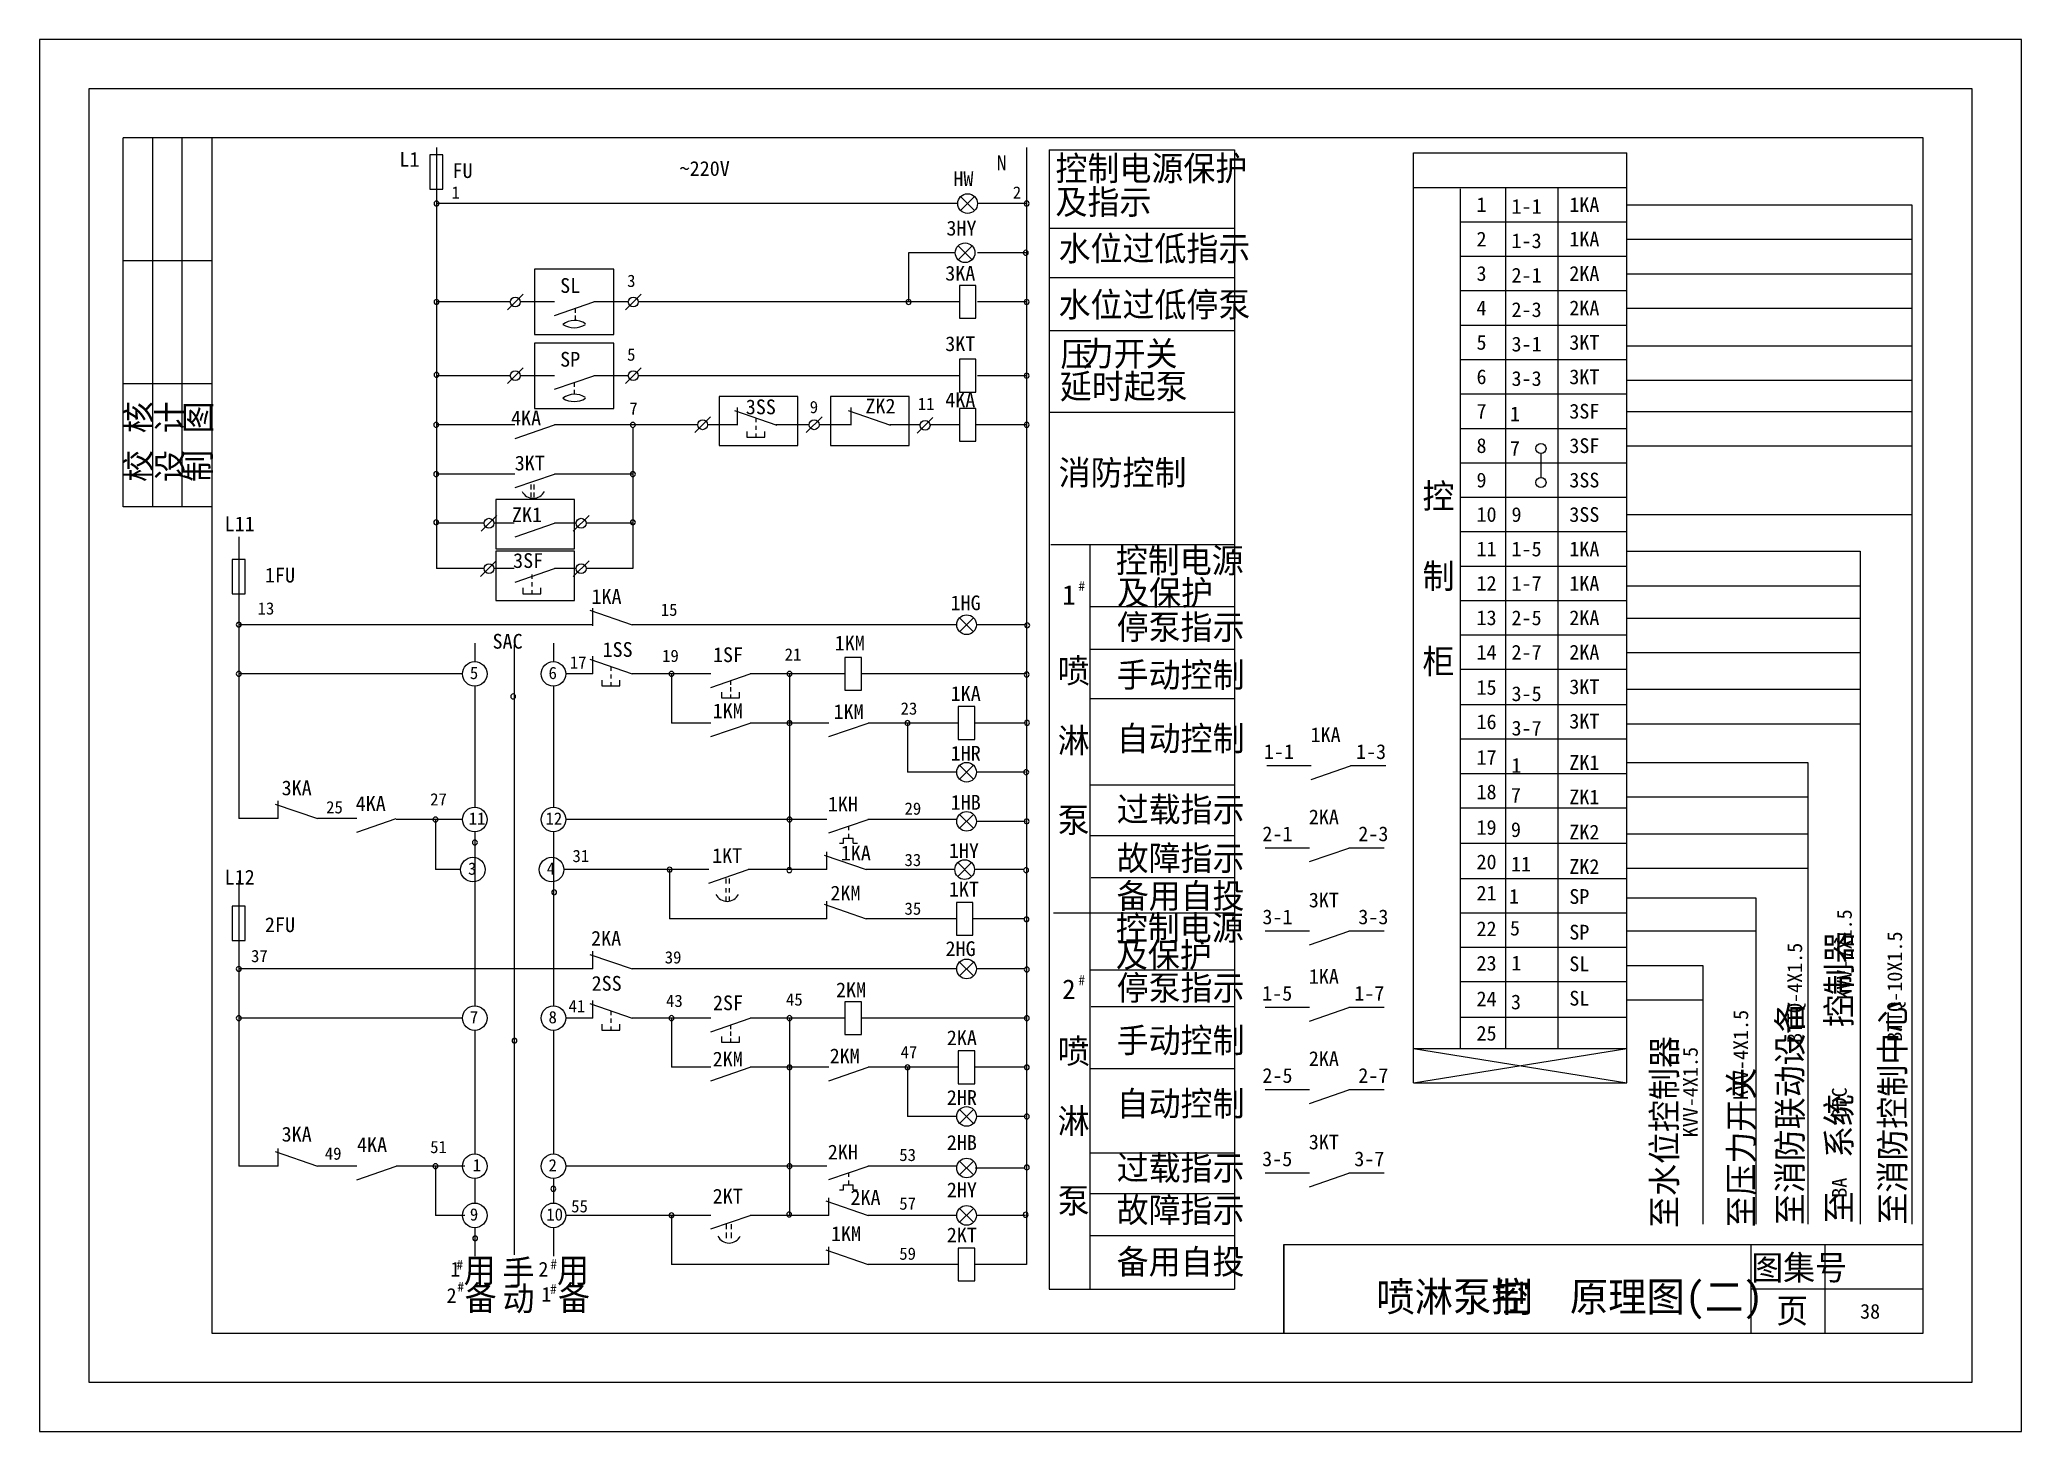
# Model space of a CAD drawing. Header units: metres. Extents: x 285 to 688, y 237 to 520.
import ezdxf

# ---------------------------------------------------------------- set-up
doc = ezdxf.new("R2010")
doc.units = ezdxf.units.M
for name, color, linetype in [('LGT1', 7, 'Continuous'), ('X2', 130, 'Continuous'), ('X4', 60, 'Continuous'), ('XX', 7, 'Continuous')]:
    doc.layers.add(name, color=color, linetype=linetype)

msp = doc.modelspace()

# ---------------------------------------------------------------- linework, layer by layer
for p, q in [((302.35, 424.89), (302.35, 499.89)), ((320.35, 499.89), (302.35, 499.89)), ((308.35, 424.89), (308.35, 499.89)), ((314.35, 424.89), (314.35, 499.89)), ((320.35, 474.89), (302.35, 474.89)), ((383.65, 468.15), (380.47, 464.96)), ((407.65, 468.15), (404.47, 464.96)), ((383.65, 453.15), (380.47, 449.96)), ((407.65, 453.15), (404.47, 449.96)), ((320.35, 449.89), (302.35, 449.89)), ((421.76, 443.16), (418.58, 439.97)), ((444.45, 443.16), (441.26, 439.97)), ((450.36, 441.55), (444.62, 441.55)), ((450.36, 441.55), (444.62, 441.55)), ((464.42, 441.55), (458.25, 441.55)), ((467.01, 443.05), (463.83, 439.86)), ((466.64, 441.55), (466.41, 441.55)), ((466.64, 441.55), (466.41, 441.55)), ((385.24, 427.78), (385.24, 426.83)), ((385.83, 427.78), (385.83, 426.83)), ((320.35, 424.89), (302.35, 424.89)), ((378.31, 423.15), (375.13, 419.96)), ((397.07, 423.15), (393.88, 419.96)), ((381.82, 415.24), (381.82, 415.24)), ((378.21, 413.93), (375.02, 410.74)), ((385.47, 411.14), (385.47, 410.28)), ((397.07, 413.93), (393.88, 410.74)), ((385.47, 409.55), (385.47, 408.7)), ((385.47, 407.95), (385.47, 407.23)), ((538.35, 274.89), (668.35, 274.89)), ((538.35, 274.89), (538.35, 256.89)), ((633.35, 274.89), (633.35, 256.89)), ((648.35, 274.89), (648.35, 256.89)), ((633.35, 265.89), (668.35, 265.89))]:
    msp.add_line(p, q)
for points in [[(285.35, 519.89), (285.35, 236.89), (688.35, 236.89), (688.35, 519.89)], [(295.35, 509.89), (295.35, 246.89), (678.35, 246.89), (678.35, 509.89)], [(320.35, 499.89), (320.35, 256.89), (668.35, 256.89), (668.35, 499.89)], [(386, 473.2), (386, 459.91), (402.12, 459.91), (402.12, 473.2)], [(386, 458.2), (386, 444.91), (402.12, 444.91), (402.12, 458.2)], [(423.53, 437.33), (439.53, 437.33), (439.53, 447.33), (423.53, 447.33)], [(446.16, 437.33), (462.16, 437.33), (462.16, 447.33), (446.16, 447.33)], [(378.11, 416.36), (394.11, 416.36), (394.11, 426.36), (378.11, 426.36)], [(378.1, 405.84), (394.1, 405.84), (394.1, 415.84), (378.1, 415.84)]]:
    msp.add_lwpolyline(points, close=True)
for points in [[(381.14, 386.33, 1), (382.14, 386.33, 1)], [(373.37, 356.65, 1), (374.37, 356.65, 1)], [(389.49, 346.5, 1), (390.49, 346.5, 1)], [(381.41, 316.33, 1), (382.41, 316.33, 1)], [(389.32, 286.19, 1), (390.32, 286.19, 1)], [(373.42, 276.15, 1), (374.42, 276.15, 1)]]:
    msp.add_lwpolyline(points, format="xyb", close=True)
for centre, radius in [((382.06, 466.55), 1), ((406.06, 466.55), 1), ((382.06, 451.55), 1), ((406.06, 451.55), 1), ((420.17, 441.57), 1), ((442.86, 441.57), 1), ((465.42, 441.45), 1), ((376.72, 421.55), 1), ((395.47, 421.55), 1), ((376.72, 412.33), 1), ((395.47, 412.33), 1), ((373.84, 390.92), 2.5), ((389.84, 390.92), 2.5), ((373.84, 361.31), 2.5), ((389.84, 361.31), 2.5), ((373.46, 351.12), 2.5), ((389.46, 351.12), 2.5), ((373.84, 320.92), 2.5), ((389.84, 320.92), 2.5), ((373.84, 290.81), 2.5), ((389.84, 290.81), 2.5), ((373.84, 280.81), 2.5), ((389.84, 280.81), 2.5)]:
    msp.add_circle(centre, radius)
at = {"layer": 'LGT1'}
msp.add_lwpolyline([(538.35, 256.89), (538.35, 274.89), (668.35, 274.89)], dxfattribs=at)
at = {"layer": 'X2'}
for p, q in [((366.06, 497.93), (366.06, 412.33)), ((486.06, 497.93), (486.06, 270.81)), ((475.47, 485.14), (472.64, 487.97)), ((472.64, 485.14), (475.47, 487.97)), ((472.06, 486.55), (366.06, 486.55)), ((486.06, 486.55), (476.06, 486.55)), ((471.56, 476.55), (462.06, 476.55)), ((462.06, 476.55), (462.06, 466.55)), ((474.97, 475.14), (472.14, 477.97)), ((472.14, 475.14), (474.97, 477.97)), ((486.06, 476.55), (476.06, 476.55)), ((381.06, 466.55), (366.06, 466.55)), ((390.06, 466.55), (383.06, 466.55)), ((390.06, 463.79), (398.06, 466.55)), ((394.23, 465.23), (394.23, 464.34)), ((394.23, 463.79), (394.23, 462.89)), ((405.06, 466.55), (398.06, 466.55)), ((472.39, 466.55), (407.06, 466.55)), ((486.06, 466.55), (476.06, 466.55)), ((381.06, 451.55), (366.06, 451.55)), ((390.06, 451.55), (383.06, 451.55)), ((390.06, 448.79), (398.06, 451.55)), ((405.06, 451.55), (398.06, 451.55)), ((472.39, 451.55), (407.06, 451.55)), ((486.06, 451.55), (476.06, 451.55)), ((486.06, 451.55), (476.06, 451.55)), ((394.06, 450.17), (394.06, 449.28)), ((394.06, 448.67), (394.06, 447.78)), ((426.69, 444.45), (435.28, 441.48)), ((427.28, 441.48), (427.28, 445.08)), ((449.77, 444.48), (458.36, 441.52)), ((450.36, 441.52), (450.36, 445.12)), ((373.99, 441.55), (365.99, 441.55)), ((381.98, 441.55), (365.99, 441.55)), ((382.03, 438.79), (390.03, 441.55)), ((419.17, 441.55), (390.03, 441.55)), ((405.99, 441.05), (405.99, 412.33)), ((427.28, 441.55), (421.17, 441.55)), ((430.98, 442.97), (430.98, 442.11)), ((430.98, 441.38), (430.98, 440.52)), ((430.98, 439.78), (430.98, 439.06)), ((441.86, 441.55), (435.08, 441.55)), ((450.36, 441.55), (443.86, 441.55)), ((450.36, 441.55), (445.4, 441.55)), ((464.42, 441.55), (458.25, 441.55)), ((464.42, 441.55), (458.25, 441.55)), ((464.42, 441.55), (458.25, 441.55)), ((472.39, 441.55), (466.41, 441.55)), ((472.39, 441.55), (466.41, 441.55)), ((486.06, 441.55), (475.73, 441.55)), ((486.06, 441.55), (476.06, 441.55)), ((381.98, 431.55), (365.99, 431.55)), ((382.03, 428.79), (390.03, 431.55)), ((405.99, 431.55), (390.03, 431.55)), ((405.99, 431.55), (390.03, 431.55)), ((405.99, 431.55), (397.99, 431.55)), ((385.24, 429.45), (385.24, 428.44)), ((385.83, 429.45), (385.83, 428.44)), ((381.82, 424.46), (381.82, 424.46)), ((375.72, 421.55), (366.1, 421.55)), ((381.82, 421.55), (377.72, 421.55)), ((382.05, 418.79), (390.05, 421.55)), ((394.47, 421.55), (390.05, 421.55)), ((405.99, 421.55), (396.47, 421.55)), ((325.84, 418.78), (325.84, 361.5)), ((375.72, 412.33), (366.06, 412.33)), ((381.82, 412.33), (377.72, 412.33)), ((382.05, 409.57), (390.05, 412.33)), ((394.47, 412.33), (390.05, 412.33)), ((405.99, 412.33), (396.47, 412.33)), ((397.24, 403.88), (405.84, 400.92)), ((397.84, 400.7), (397.84, 404.3)), ((397.84, 400.92), (325.84, 400.92)), ((471.84, 400.92), (405.84, 400.92)), ((455.84, 400.92), (451.84, 400.92)), ((472.43, 399.5), (475.25, 402.33)), ((475.25, 399.5), (472.43, 402.33)), ((485.84, 400.92), (475.84, 400.92)), ((371.34, 390.92), (325.84, 390.92)), ((397.84, 390.92), (392.34, 390.92)), ((397.24, 393.88), (405.84, 390.92)), ((397.84, 390.92), (397.84, 394.52)), ((401.54, 392.4), (401.54, 391.55)), ((421.84, 390.92), (405.84, 390.92)), ((413.84, 390.92), (413.84, 380.92)), ((421.84, 388.16), (429.84, 390.92)), ((449.11, 390.92), (429.84, 390.92)), ((437.84, 390.92), (437.84, 351.12)), ((486.06, 390.92), (452.46, 390.92)), ((485.84, 390.92), (475.51, 390.92)), ((401.54, 390.81), (401.54, 389.96)), ((401.54, 389.22), (401.54, 388.49)), ((425.84, 389.54), (425.84, 388.68)), ((425.84, 388.19), (425.84, 387.34)), ((425.84, 386.75), (425.84, 386.03)), ((421.84, 380.92), (413.84, 380.92)), ((421.84, 378.16), (429.84, 380.92)), ((445.84, 380.92), (429.84, 380.92)), ((445.84, 378.16), (453.84, 380.92)), ((472.17, 380.92), (453.84, 380.92)), ((461.84, 380.92), (461.84, 370.92)), ((472.17, 380.92), (467.51, 380.92)), ((485.84, 380.92), (475.51, 380.92)), ((437.84, 370.92), (437.84, 360.92)), ((471.84, 370.92), (461.84, 370.92)), ((471.84, 370.92), (467.84, 370.92)), ((475.25, 369.5), (472.43, 372.33)), ((472.43, 369.5), (475.25, 372.33)), ((485.84, 370.92), (475.84, 370.92)), ((333.24, 364.46), (341.84, 361.5)), ((333.84, 361.5), (333.84, 365.1)), ((333.84, 361.5), (325.84, 361.5)), ((349.84, 361.5), (341.84, 361.5)), ((349.84, 358.74), (357.84, 361.5)), ((371.34, 361.31), (357.84, 361.31)), ((365.84, 361.31), (365.84, 351.12)), ((445.46, 361.31), (392.34, 361.31)), ((445.84, 358.57), (453.84, 361.33)), ((449.81, 359.97), (449.81, 359.11)), ((471.88, 361.31), (453.79, 361.31)), ((472.43, 359.52), (475.25, 362.35)), ((475.25, 359.52), (472.43, 362.35)), ((485.84, 360.93), (475.84, 360.93)), ((445.46, 351.12), (445.46, 354.72)), ((448, 356.51), (448.83, 356.51)), ((448.83, 357.49), (450.79, 357.49)), ((448.83, 356.51), (448.83, 357.49)), ((449.81, 358.37), (449.81, 357.52)), ((450.8, 356.51), (450.79, 357.49)), ((450.8, 356.51), (451.64, 356.51)), ((370.96, 351.12), (365.84, 351.12)), ((421.46, 351.12), (391.96, 351.12)), ((413.46, 351.12), (413.46, 341.12)), ((421.46, 348.36), (429.46, 351.12)), ((445.46, 351.12), (429.46, 351.12)), ((444.87, 354.09), (453.46, 351.12)), ((471.46, 351.12), (453.46, 351.12)), ((471.46, 351.12), (467.46, 351.12)), ((474.88, 349.71), (472.05, 352.54)), ((472.05, 349.71), (474.88, 352.54)), ((485.46, 351.12), (475.46, 351.12)), ((325.84, 348.93), (325.84, 290.81)), ((424.89, 349.31), (424.89, 348.3)), ((424.89, 347.33), (424.89, 346.48)), ((425.58, 349.31), (425.58, 348.3)), ((425.58, 347.33), (425.58, 346.48)), ((424.89, 345.62), (424.89, 344.67)), ((425.58, 345.62), (425.58, 344.67)), ((444.87, 344.09), (453.46, 341.12)), ((445.46, 341.12), (445.46, 344.72)), ((445.46, 341.12), (413.46, 341.12)), ((471.79, 341.12), (453.46, 341.12)), ((471.79, 341.12), (467.13, 341.12)), ((485.46, 341.12), (475.13, 341.12)), ((397.84, 330.92), (397.84, 334.52)), ((397.84, 330.92), (325.84, 330.92)), ((397.24, 333.88), (405.84, 330.92)), ((471.84, 330.92), (405.84, 330.92)), ((455.84, 330.92), (451.84, 330.92)), ((472.43, 329.5), (475.25, 332.33)), ((475.25, 329.5), (472.43, 332.33)), ((485.84, 330.92), (475.84, 330.92)), ((397.24, 323.88), (405.84, 320.92)), ((397.84, 320.92), (397.84, 324.52)), ((371.34, 320.92), (325.84, 320.92)), ((397.84, 320.92), (392.34, 320.92)), ((401.54, 322.4), (401.54, 321.55)), ((401.54, 320.81), (401.54, 319.96)), ((401.54, 319.22), (401.54, 318.49)), ((421.84, 320.92), (405.84, 320.92)), ((413.84, 320.92), (413.84, 310.92)), ((421.84, 318.16), (429.84, 320.92)), ((425.84, 319.54), (425.84, 318.68)), ((449.11, 320.92), (429.84, 320.92)), ((437.84, 320.92), (437.84, 290.92)), ((486.06, 320.92), (452.46, 320.92)), ((485.84, 320.92), (475.51, 320.92)), ((425.84, 318.19), (425.84, 317.34)), ((425.84, 316.75), (425.84, 316.03)), ((421.84, 310.92), (413.84, 310.92)), ((421.84, 308.16), (429.84, 310.92)), ((445.84, 310.92), (429.84, 310.92)), ((445.84, 308.16), (453.84, 310.92)), ((472.17, 310.92), (453.84, 310.92)), ((461.84, 310.92), (461.84, 300.92)), ((472.17, 310.92), (467.51, 310.92)), ((485.84, 310.92), (475.51, 310.92)), ((475.25, 299.5), (472.43, 302.33)), ((472.43, 299.5), (475.25, 302.33)), ((471.84, 300.92), (461.84, 300.92)), ((471.84, 300.92), (467.84, 300.92)), ((485.84, 300.92), (475.84, 300.92)), ((333.84, 290.81), (333.84, 294.41)), ((333.84, 290.81), (325.84, 290.81)), ((333.84, 290.81), (325.84, 290.81)), ((333.24, 293.78), (341.84, 290.81)), ((349.84, 290.81), (341.84, 290.81)), ((349.84, 290.81), (341.84, 290.81)), ((349.84, 288.05), (357.84, 290.81)), ((371.84, 290.81), (357.84, 290.81)), ((371.34, 290.81), (357.84, 290.81)), ((365.84, 290.81), (365.84, 280.81)), ((365.84, 290.81), (365.84, 280.81)), ((445.46, 290.82), (392.34, 290.82)), ((437.84, 290.81), (392.34, 290.81)), ((437.84, 290.81), (437.84, 280.81)), ((445.84, 288.08), (453.84, 290.84)), ((471.88, 290.82), (453.79, 290.82)), ((472.43, 289.03), (475.25, 291.86)), ((475.25, 289.03), (472.43, 291.86)), ((485.59, 290.44), (475.59, 290.44)), ((448.83, 286.02), (448.83, 287)), ((448.83, 287), (450.79, 287)), ((449.81, 289.48), (449.81, 288.62)), ((449.81, 287.88), (449.81, 287.03)), ((450.8, 286.02), (450.79, 287)), ((445.24, 283.78), (453.84, 280.81)), ((445.84, 280.81), (445.84, 284.41)), ((448, 286.02), (448.83, 286.02)), ((450.8, 286.02), (451.64, 286.02)), ((475.25, 279.4), (472.43, 282.22)), ((472.43, 279.4), (475.25, 282.22)), ((371.84, 280.81), (365.84, 280.81)), ((371.34, 280.81), (365.84, 280.81)), ((421.84, 280.81), (392.34, 280.81)), ((413.84, 280.81), (413.84, 270.81)), ((421.84, 278.05), (429.84, 280.81)), ((424.99, 279), (424.99, 277.99)), ((425.95, 279), (425.95, 277.99)), ((445.84, 280.81), (429.84, 280.81)), ((471.84, 280.81), (453.84, 280.81)), ((471.84, 280.81), (467.84, 280.81)), ((485.84, 280.81), (475.84, 280.81)), ((424.99, 277.31), (424.99, 276.36)), ((424.99, 277.02), (424.99, 276.17)), ((425.95, 277.31), (425.95, 276.36)), ((425.95, 277.02), (425.95, 276.17)), ((445.84, 270.81), (445.84, 274.41)), ((445.84, 270.81), (413.84, 270.81)), ((445.24, 273.78), (453.84, 270.81)), ((472.17, 270.81), (453.84, 270.81)), ((472.17, 270.81), (467.51, 270.81)), ((486.06, 270.81), (475.51, 270.81))]:
    msp.add_line(p, q, dxfattribs=at)
for points in [[(367.36, 489.47), (367.36, 496.48), (364.69, 496.48), (364.69, 489.47)], [(472.39, 469.89), (472.39, 463.22), (475.73, 463.22), (475.73, 469.89)], [(472.39, 454.89), (472.39, 448.22), (475.73, 448.22), (475.73, 454.89)], [(472.39, 444.89), (472.39, 438.22), (475.73, 438.22), (475.73, 444.89)], [(324.5, 414.21), (324.5, 407.2), (327.18, 407.2), (327.18, 414.21)], [(449.11, 394.26), (449.11, 387.58), (452.46, 387.58), (452.46, 394.26)], [(472.17, 384.26), (472.17, 377.58), (475.51, 377.58), (475.51, 384.26)], [(324.5, 343.7), (324.5, 336.69), (327.18, 336.69), (327.18, 343.7)], [(471.79, 344.46), (471.79, 337.78), (475.13, 337.78), (475.13, 344.46)], [(449.11, 324.26), (449.11, 317.58), (452.46, 317.58), (452.46, 324.26)], [(472.17, 314.26), (472.17, 307.58), (475.51, 307.58), (475.51, 314.26)], [(472.17, 274.15), (472.17, 267.47), (475.51, 267.47), (475.51, 274.15)]]:
    msp.add_lwpolyline(points, close=True, dxfattribs=at)
for points in [[(365.56, 486.55, 1), (366.56, 486.55, 1)], [(485.56, 486.55, 1), (486.56, 486.55, 1)], [(485.39, 476.55, 1), (486.39, 476.55, 1)], [(365.56, 466.55, 1), (366.56, 466.55, 1)], [(461.56, 466.55, 1), (462.56, 466.55, 1)], [(485.56, 466.55, 1), (486.56, 466.55, 1)], [(365.56, 451.72, 1), (366.56, 451.72, 1)], [(485.56, 451.55, 1), (486.56, 451.55, 1)], [(365.49, 441.55, 1), (366.49, 441.55, 1)], [(405.49, 441.55, 1), (406.49, 441.55, 1)], [(485.56, 441.55, 1), (486.56, 441.55, 1)], [(365.49, 431.55, 1), (366.49, 431.55, 1)], [(405.49, 431.55, 1), (406.49, 431.55, 1)], [(365.49, 421.74, 1), (366.49, 421.74, 1)], [(405.49, 421.74, 1), (406.49, 421.74, 1)], [(325.34, 400.92, 1), (326.34, 400.92, 1)], [(485.69, 400.8, 1), (486.69, 400.8, 1)], [(325.34, 390.92, 1), (326.34, 390.92, 1)], [(413.34, 390.92, 1), (414.34, 390.92, 1)], [(437.34, 390.92, 1), (438.34, 390.92, 1)], [(485.57, 390.8, 1), (486.57, 390.8, 1)], [(437.34, 380.92, 1), (438.34, 380.92, 1)], [(461.34, 380.92, 1), (462.34, 380.92, 1)], [(485.64, 380.95, 1), (486.64, 380.95, 1)], [(485.48, 370.92, 1), (486.48, 370.92, 1)], [(365.34, 361.31, 1), (366.34, 361.31, 1)], [(437.34, 361.31, 1), (438.34, 361.31, 1)], [(485.57, 360.93, 1), (486.57, 360.93, 1)], [(412.96, 351.12, 1), (413.96, 351.12, 1)], [(437.31, 351.01, 1), (438.31, 351.01, 1)], [(485.46, 351.01, 1), (486.46, 351.01, 1)], [(485.53, 341.01, 1), (486.53, 341.01, 1)], [(325.34, 330.92, 1), (326.34, 330.92, 1)], [(485.59, 330.79, 1), (486.59, 330.79, 1)], [(325.34, 320.92, 1), (326.34, 320.92, 1)], [(413.34, 320.92, 1), (414.34, 320.92, 1)], [(437.34, 320.92, 1), (438.34, 320.92, 1)], [(485.61, 320.92, 1), (486.61, 320.92, 1)], [(437.34, 310.92, 1), (438.34, 310.92, 1)], [(461.34, 310.92, 1), (462.34, 310.92, 1)], [(485.61, 310.92, 1), (486.61, 310.92, 1)], [(485.61, 300.92, 1), (486.61, 300.92, 1)], [(365.34, 290.81, 1), (366.34, 290.81, 1)], [(437.34, 290.81, 1), (438.34, 290.81, 1)], [(485.61, 290.57, 1), (486.61, 290.57, 1)], [(413.34, 280.81, 1), (414.34, 280.81, 1)], [(437.28, 280.99, 1), (438.28, 280.99, 1)], [(485.37, 280.94, 1), (486.37, 280.94, 1)]]:
    msp.add_lwpolyline(points, format="xyb", close=True, dxfattribs=at)
for points in [[(429.16, 440.24), (429.16, 439.06), (432.81, 439.06), (432.8, 440.24)], [(383.64, 408.41), (383.64, 407.23), (387.3, 407.23), (387.29, 408.41)], [(399.71, 389.67), (399.71, 388.49), (403.37, 388.49), (403.36, 389.67)], [(424.01, 387.2), (424.01, 386.03), (427.67, 386.03), (427.66, 387.2)], [(399.71, 319.67), (399.71, 318.49), (403.37, 318.49), (403.36, 319.67)], [(424.01, 317.2), (424.01, 316.03), (427.67, 316.03), (427.66, 317.2)]]:
    msp.add_lwpolyline(points, dxfattribs=at)
for centre in [(474.06, 486.55), (473.56, 476.55), (473.84, 400.92), (473.84, 370.92), (473.84, 360.93), (473.46, 351.12), (473.84, 330.92), (473.84, 300.92), (473.84, 290.44), (473.84, 280.81)]:
    msp.add_circle(centre, 2, dxfattribs=at)
for centre, radius, start, end in [((394.16, 458.89), 3.89, 56.02, 127.9), ((394.06, 465.56), 4.26, 237.61, 302.39), ((394.16, 443.89), 3.89, 56.02, 127.9), ((394.06, 450.56), 4.26, 237.61, 302.39), ((385.73, 429.19), 2.56, 206.81, 333.19), ((425.16, 347.22), 2.56, 206.81, 333.19), ((425.54, 277.74), 2.56, 206.81, 333.19)]:
    msp.add_arc(centre, radius, start, end, dxfattribs=at)
at = {"layer": 'X4'}
for p, q in [((490.66, 497.48), (490.66, 265.81)), ((490.66, 497.48), (528.31, 497.48)), ((528.31, 497.48), (528.31, 265.81)), ((564.72, 307.76), (564.72, 496.85)), ((564.72, 496.85), (608.1, 496.85)), ((608.1, 307.76), (608.1, 496.85)), ((564.72, 489.85), (608.1, 489.85)), ((574.29, 314.74), (574.29, 489.55)), ((583.48, 314.74), (583.48, 489.85)), ((594.14, 314.74), (594.14, 489.85)), ((608.1, 486.29), (666.05, 486.29)), ((666.05, 486.29), (666.05, 278.99)), ((490.66, 481.55), (528.31, 481.55)), ((574.29, 482.85), (608.1, 482.85)), ((574.29, 475.85), (608.1, 475.85)), ((608.1, 479.29), (666.05, 479.29)), ((490.66, 471.55), (528.31, 471.55)), ((608.1, 472.29), (666.05, 472.29)), ((574.29, 468.85), (608.1, 468.85)), ((608.1, 465.29), (666.05, 465.29)), ((490.66, 460.72), (528.31, 460.72)), ((574.29, 461.85), (608.1, 461.85)), ((608.1, 457.65), (666.05, 457.65)), ((574.29, 454.85), (608.1, 454.85)), ((574.29, 447.85), (608.1, 447.85)), ((608.1, 450.65), (666.05, 450.65)), ((490.66, 444.15), (528.31, 444.15)), ((608.1, 444.3), (666.05, 444.3)), ((574.29, 440.85), (608.1, 440.85)), ((590.66, 435.71), (590.66, 430.86)), ((608.1, 437.3), (666.05, 437.3)), ((574.29, 433.85), (608.1, 433.85)), ((574.29, 426.85), (608.1, 426.85)), ((608.15, 423.34), (666.05, 423.34)), ((574.29, 419.85), (608.1, 419.85)), ((490.97, 417.24), (528.31, 417.24)), ((498.94, 417.24), (498.94, 265.81)), ((608.1, 415.84), (655.59, 415.84)), ((655.59, 415.84), (655.59, 278.99)), ((574.29, 412.85), (608.1, 412.85)), ((608.1, 408.84), (655.59, 408.84)), ((498.94, 404.6), (528.31, 404.6)), ((574.29, 405.85), (608.1, 405.85)), ((608.1, 402.28), (655.59, 402.28)), ((498.94, 395.92), (528.31, 395.92)), ((574.29, 398.85), (608.1, 398.85)), ((608.1, 395.28), (655.59, 395.28)), ((574.29, 391.85), (608.1, 391.85)), ((608.1, 387.79), (655.59, 387.79)), ((498.94, 385.92), (528.31, 385.92)), ((574.29, 384.69), (608.1, 384.69)), ((608.1, 380.79), (655.59, 380.79)), ((574.29, 377.69), (608.1, 377.69)), ((543.91, 372.21), (534.9, 372.21)), ((543.91, 369.45), (551.91, 372.21)), ((559.1, 372.21), (551.91, 372.21)), ((608.1, 372.89), (644.9, 372.89)), ((644.9, 372.89), (644.9, 278.99)), ((498.94, 368.34), (528.31, 368.34)), ((574.29, 370.69), (608.1, 370.69)), ((574.29, 363.69), (608.1, 363.69)), ((608.1, 365.89), (644.9, 365.89)), ((498.94, 358.05), (528.31, 358.05)), ((543.56, 355.5), (534.55, 355.5)), ((543.56, 352.74), (551.56, 355.5)), ((558.75, 355.5), (551.56, 355.5)), ((574.29, 356.49), (608.1, 356.49)), ((608.1, 358.39), (644.9, 358.39)), ((608.1, 351.39), (644.9, 351.39)), ((499.2, 349.51), (528.31, 349.51)), ((574.29, 349.34), (608.1, 349.34)), ((608.1, 345.36), (634.34, 345.36)), ((634.34, 345.36), (634.34, 278.99)), ((491.5, 342.32), (528.31, 342.32)), ((543.56, 338.61), (534.55, 338.61)), ((543.56, 335.84), (551.56, 338.61)), ((558.75, 338.61), (551.56, 338.61)), ((574.29, 342.34), (608.1, 342.34)), ((608.1, 338.69), (634.34, 338.69)), ((574.29, 335.34), (608.1, 335.34)), ((498.94, 330.74), (528.31, 330.74)), ((608.1, 331.65), (623.57, 331.65)), ((623.57, 331.65), (623.57, 278.99)), ((574.29, 328.34), (608.1, 328.34)), ((499.2, 323.28), (528.31, 323.28)), ((543.56, 323.06), (534.55, 323.06)), ((543.56, 320.3), (551.56, 323.06)), ((558.75, 323.06), (551.56, 323.06)), ((608.1, 324.65), (623.57, 324.65)), ((574.29, 321.13), (608.1, 321.13)), ((564.72, 314.74), (608.1, 314.74)), ((564.72, 307.76), (608.1, 314.74)), ((564.72, 314.74), (608.1, 307.76)), ((498.94, 310.71), (528.31, 310.71)), ((543.56, 306.35), (534.55, 306.35)), ((543.56, 303.59), (551.56, 306.35)), ((558.75, 306.35), (551.56, 306.35)), ((564.72, 307.76), (608.1, 307.76)), ((498.94, 293.51), (528.31, 293.51)), ((543.56, 289.4), (534.55, 289.4)), ((543.56, 286.64), (551.56, 289.4)), ((558.75, 289.4), (551.56, 289.4)), ((498.94, 285.27), (528.31, 285.27)), ((498.94, 276.71), (528.31, 276.71)), ((490.66, 265.81), (528.31, 265.81))]:
    msp.add_line(p, q, dxfattribs=at)
for centre in [(590.66, 436.74), (590.66, 429.83)]:
    msp.add_circle(centre, 1.03, dxfattribs=at)
at = {"layer": 'XX'}
for p, q in [((373.84, 397.14), (373.84, 393.42)), ((381.84, 396.85), (381.84, 272.8)), ((389.84, 397.14), (389.84, 393.42)), ((373.84, 388.42), (373.84, 363.81)), ((389.84, 388.42), (389.84, 363.81)), ((373.84, 358.81), (373.84, 353.81)), ((389.84, 358.81), (389.84, 353.81)), ((373.84, 358.42), (373.84, 323.42)), ((389.84, 358.42), (389.84, 323.42)), ((373.84, 318.42), (373.84, 293.31)), ((389.84, 318.42), (389.84, 293.31)), ((373.84, 288.31), (373.84, 283.31)), ((389.84, 288.31), (389.84, 283.31)), ((373.84, 278.31), (373.84, 272.5)), ((389.84, 278.31), (389.84, 272.5))]:
    msp.add_line(p, q, dxfattribs=at)

# ---------------------------------------------------------------- texts
for s, p in [('校 核', (307.89, 429.95)), ('设 计', (314.33, 429.95)), ('制 图', (320.1, 429.95))]:
    msp.add_text(s, height=5, rotation=90).set_placement(p)
for s, p in [('图集号', (633.41, 267.69)), ('页', (638.51, 258.93))]:
    msp.add_text(s, height=5).set_placement(p)
at = {"layer": 'X4'}
for s, height, p in [('L1', 3, (358.51, 494.05)), ('N', 3, (479.97, 493.33)), ('控制电源保护', 5, (491.94, 491.22)), ('FU', 3, (369.31, 491.76)), ('~220V', 3, (415.49, 492.18)), ('HW', 3, (471.16, 490.1)), ('1', 2.5, (369.11, 487.55)), ('2', 2.5, (483.25, 487.55)), ('及指示', 5, (491.94, 484.38)), ('1', 3, (577.55, 484.84)), ('1KA', 3, (596.42, 484.84)), ('1-1', 3, (584.67, 484.49)), ('3HY', 3, (469.75, 480.06)), ('水位过低指示', 5, (492.56, 474.91)), ('2', 3, (577.55, 477.84)), ('1-3', 3, (584.67, 477.49)), ('1KA', 3, (596.42, 477.84)), ('3', 2.5, (404.82, 469.6)), ('3KA', 3, (469.51, 470.89)), ('3', 3, (577.55, 470.84)), ('2-1', 3, (584.67, 470.49)), ('2KA', 3, (596.42, 470.84)), ('SL', 3, (391.2, 468.39)), ('水位过低停泵', 5, (492.56, 463.51)), ('4', 3, (577.55, 463.84)), ('2-3', 3, (584.67, 463.49)), ('2KA', 3, (596.42, 463.84)), ('3KT', 3, (469.51, 456.55)), ('5', 3, (577.55, 456.84)), ('3-1', 3, (584.67, 456.48)), ('3KT', 3, (596.42, 456.83)), ('SP', 3, (391.2, 453.39)), ('5', 2.5, (404.82, 454.6)), ('压', 5, (492.94, 453.44)), ('力开关', 5, (497.25, 453.54)), ('延时起泵', 5, (492.8, 446.88)), ('6', 3, (577.55, 449.84)), ('3-3', 3, (584.67, 449.48)), ('3KT', 3, (596.42, 449.83)), ('4KA', 3, (469.51, 445.15)), ('4KA', 3, (381.21, 441.44)), ('7', 2.5, (405.27, 443.62)), ('3SS', 3, (428.95, 443.71)), ('9', 2.5, (441.96, 443.93)), ('ZK2', 3, (453.28, 443.88)), ('11', 2.5, (463.93, 444.59)), ('7', 3, (577.55, 442.84)), ('1', 3, (584.35, 442.28)), ('3SF', 3, (596.42, 442.83)), ('3KT', 3, (381.96, 432.29)), ('8', 3, (577.55, 435.84)), ('7', 3, (584.35, 435.28)), ('3SF', 3, (596.42, 435.83)), ('消防控制', 5, (492.57, 429.34)), ('9', 3, (577.55, 428.84)), ('3SS', 3, (596.42, 428.83)), ('控', 5, (566.58, 424.59)), ('ZK1', 3, (381.41, 421.79)), ('10', 3, (577.55, 421.84)), ('9', 3, (584.67, 421.82)), ('3SS', 3, (596.42, 421.83)), ('L11', 3, (322.97, 419.93)), ('3SF', 3, (381.63, 412.46)), ('控制电源', 5, (504.21, 411.49)), ('11', 3, (577.55, 414.84)), ('1-5', 3, (584.67, 414.82)), ('1KA', 3, (596.42, 414.83)), ('1FU', 3, (331.16, 409.51)), ('制', 5, (566.58, 408.29)), ('1KA', 3, (397.57, 405.16)), ('1', 4, (493.3, 404.97)), ('#', 2, (496.59, 407.79)), ('及保护', 5, (504.47, 404.93)), ('12', 3, (577.55, 407.84)), ('1-7', 3, (584.67, 407.82)), ('1KA', 3, (596.42, 407.83)), ('13', 2.5, (329.67, 402.98)), ('15', 2.5, (411.66, 402.72)), ('1HG', 3, (470.59, 403.87)), ('停泵指示', 5, (504.38, 397.94)), ('13', 3, (577.55, 400.84)), ('2-5', 3, (584.67, 400.82)), ('2KA', 3, (596.42, 400.83)), ('SAC', 3, (377.45, 396.05)), ('1SS', 3, (399.82, 394.38)), ('19', 2.5, (411.93, 393.34)), ('1SF', 3, (422.27, 393.32)), ('21', 2.5, (436.85, 393.61)), ('1KM', 3, (447.04, 395.7)), ('柜', 5, (566.58, 390.95)), ('14', 3, (577.55, 393.84)), ('2-7', 3, (584.67, 393.82)), ('2KA', 3, (596.42, 393.83)), ('5', 2.5, (372.84, 389.86)), ('6', 2.5, (388.84, 389.86)), ('17', 2.5, (393.17, 392.01)), ('喷', 5, (492.37, 389.08)), ('手动控制', 5, (504.38, 388.2)), ('1KA', 3, (470.62, 385.43)), ('15', 3, (577.55, 386.68)), ('3-5', 3, (584.67, 385.39)), ('3KT', 3, (596.42, 386.81)), ('1KM', 3, (422.22, 381.9)), ('1KM', 3, (446.8, 381.74)), ('23', 2.5, (460.43, 382.63)), ('淋', 5, (492.37, 374.87)), ('自动控制', 5, (504.38, 375.29)), ('1KA', 3, (543.8, 377.05)), ('16', 3, (577.55, 379.68)), ('3-7', 3, (584.67, 378.39)), ('3KT', 3, (596.42, 379.81)), ('1HR', 3, (470.62, 373.28)), ('1-1', 3, (534.31, 373.61)), ('1-3', 3, (553.04, 373.61)), ('17', 3, (577.55, 372.43)), ('1', 3, (584.63, 370.81)), ('ZK1', 3, (596.42, 371.4)), ('3KA', 3, (334.56, 366.24)), ('18', 3, (577.55, 365.43)), ('7', 3, (584.55, 364.75)), ('ZK1', 3, (596.42, 364.4)), ('25', 2.5, (343.61, 362.55)), ('4KA', 3, (349.62, 363.07)), ('27', 2.5, (364.77, 364.16)), ('12', 2.5, (388.22, 360.25)), ('1KH', 3, (445.63, 362.94)), ('29', 2.5, (461.23, 362.28)), ('1HB', 3, (470.62, 363.3)), ('泵', 5, (492.37, 358.67)), ('过载指示', 5, (504.38, 360.87)), ('2KA', 3, (543.45, 360.34)), ('11', 2.5, (372.6, 360.25)), ('2-1', 3, (534.01, 356.9)), ('2-3', 3, (553.51, 356.9)), ('19', 3, (577.55, 358.2)), ('9', 3, (584.55, 357.75)), ('ZK2', 3, (596.42, 357.25)), ('31', 2.5, (393.71, 352.65)), ('1KT', 3, (422.1, 352.47)), ('1KA', 3, (448.27, 353)), ('1HY', 3, (470.25, 353.49)), ('故障指示', 5, (504.38, 350.96)), ('L12', 3, (322.97, 348.08)), ('3', 2.5, (372.47, 350.07)), ('4', 2.5, (388.47, 350.07)), ('33', 2.5, (461.23, 351.84)), ('20', 3, (577.55, 351.2)), ('11', 3, (584.55, 350.75)), ('ZK2', 3, (596.42, 350.25)), ('2KM', 3, (446.16, 344.85)), ('1KT', 3, (470.25, 345.64)), ('备用自投', 5, (504.38, 343.28)), ('21', 3, (577.55, 344.84)), ('1', 3, (584.16, 344.19)), ('SP', 3, (596.42, 344.15)), ('35', 2.5, (461.23, 341.94)), ('3-1', 3, (534.01, 340.01)), ('3KT', 3, (543.45, 343.44)), ('3-3', 3, (553.51, 340.01)), ('2FU', 3, (331.16, 338.42)), ('2KA', 3, (397.49, 335.66)), ('控制电源', 5, (504.21, 336.78)), ('22', 3, (577.55, 337.59)), ('5', 3, (584.35, 337.72)), ('SP', 3, (596.42, 336.9)), ('37', 2.5, (328.34, 332.3)), ('39', 2.5, (412.47, 332.03)), ('2HG', 3, (469.57, 333.55)), ('及保护', 5, (504.21, 331.27)), ('1KA', 3, (543.45, 327.9)), ('23', 3, (577.55, 330.59)), ('1', 3, (584.63, 330.63)), ('SL', 3, (596.42, 330.46)), ('2SS', 3, (397.6, 326.49)), ('2KM', 3, (447.3, 325.17)), ('2', 4, (493.3, 324.79)), ('#', 2, (496.59, 327.62)), ('停泵指示', 5, (504.38, 324.57)), ('1-5', 3, (533.96, 324.47)), ('1-7', 3, (552.69, 324.47)), ('SL', 3, (596.42, 323.46)), ('41', 2.5, (392.91, 322.12)), ('43', 2.5, (412.73, 323.19)), ('2SF', 3, (422.27, 322.53)), ('45', 2.5, (437.12, 323.46)), ('24', 3, (577.55, 323.35)), ('3', 3, (584.55, 322.71)), ('7', 2.5, (372.84, 319.86)), ('8', 2.5, (388.84, 319.86)), ('2KA', 3, (469.83, 315.43)), ('手动控制', 5, (504.38, 313.9)), ('25', 3, (577.55, 316.35)), ('2KM', 3, (446.01, 311.74)), ('47', 2.5, (460.43, 312.75)), ('喷', 5, (492.37, 311.7)), ('2KM', 3, (422.22, 311.1)), ('2-5', 3, (534.01, 307.75)), ('2KA', 3, (543.45, 311.19)), ('2-7', 3, (553.51, 307.75)), ('自动控制', 5, (504.38, 301.04)), ('2HR', 3, (469.83, 303.28)), ('淋', 5, (492.37, 297.49)), ('3KA', 3, (334.56, 295.82)), ('49', 2.5, (343.34, 292.13)), ('4KA', 3, (349.89, 293.7)), ('51', 2.5, (364.77, 293.47)), ('2KH', 3, (445.63, 292.19)), ('53', 2.5, (460.16, 291.86)), ('2HB', 3, (469.83, 294.13)), ('3KT', 3, (543.45, 294.24)), ('1', 2.5, (373.42, 289.75)), ('2', 2.5, (388.84, 289.75)), ('过载指示', 5, (504.38, 287.99)), ('3-5', 3, (533.96, 290.81)), ('3-7', 3, (552.69, 290.81)), ('2KT', 3, (422.22, 283.21)), ('2HY', 3, (469.83, 284.5)), ('泵', 5, (492.37, 281.29)), ('9', 2.5, (372.84, 279.75)), ('10', 2.5, (388.38, 279.75)), ('55', 2.5, (393.44, 281.42)), ('2KA', 3, (450.24, 282.95)), ('57', 2.5, (460.16, 281.96)), ('故障指示', 5, (504.38, 279.38)), ('1KM', 3, (446.27, 275.59)), ('2KT', 3, (469.83, 275.33)), ('59', 2.5, (460.16, 271.78)), ('备用自投', 5, (504.38, 268.89)), ('1 ', 3, (368.85, 268.36)), ('#', 2, (370.1, 269.78)), ('用', 5, (371.58, 267.14)), ('手', 5, (379.49, 266.76)), ('2 ', 3, (386.78, 268.36)), ('#', 2, (389.22, 269.87)), ('用', 5, (390.57, 267.14)), ('2 ', 3, (368.1, 263.02)), ('#', 2, (370.3, 265.3)), ('备', 5, (371.79, 261.51)), ('动', 5, (379.49, 261.41)), ('1 ', 3, (387.39, 263.26)), ('#', 2, (389.16, 264.8)), ('备', 5, (390.77, 261.51)), ('喷淋泵控  原理图(二)', 6, (557.16, 261.27)), ('制', 6, (581.19, 261.18)), ('38', 3, (655.55, 259.8))]:
    msp.add_text(s, height=height, dxfattribs=at).set_placement(p)
for s, height, p in [('KVV-7X1.5', 3, (653.86, 324.67)), ('BTTQ-4X1.5', 3, (643.76, 315.83)), ('至  系统    控制器 ', 5, (653.78, 279.18)), ('BTTQ-10X1.5', 3, (664.09, 316.09)), ('至消防联动设备', 5, (643.78, 278.81)), ('至消防控制中心 ', 5, (664.66, 278.93)), ('KVV-4X1.5', 3, (632.79, 304.23)), ('至水位控制器 ', 5, (618.25, 278.26)), ('KVV-4X1.5', 3, (622.53, 296.69)), ('至压力开关', 5, (633.9, 278.36)), ('BA      DDC', 3, (652.84, 284.4))]:
    msp.add_text(s, height=height, rotation=90, dxfattribs=at).set_placement(p)

doc.saveas('drawing.dxf')
